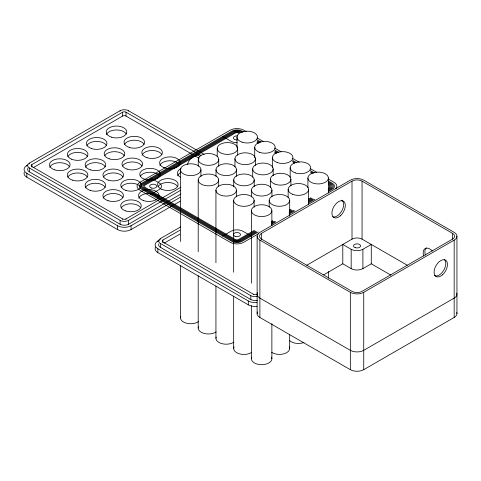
<?xml version="1.0" encoding="UTF-8"?>
<svg xmlns="http://www.w3.org/2000/svg" width="481" height="481" viewBox="0 0 481 481"><rect width="100%" height="100%" fill="white"/><g stroke="black" fill="none" stroke-linecap="round" stroke-linejoin="round"><path stroke-width="0.72" d="M257.119 313.594L257.119 236.237M456.95 236.237L456.95 313.594M180.832 194.053L128.517 224.254A5.94 3.433 0 0 1 120.118 224.254L29.353 171.855L29.353 167.977A5.94 3.433 0 0 1 29.353 163.125L120.118 110.726A5.94 3.433 0 0 1 128.517 110.726L204.148 154.389M180.387 201.1L131.042 229.593A9.506 5.489 0 0 1 117.592 229.593L26.834 177.194L26.834 173.31A9.506 5.489 0 0 1 26.834 165.548L27.97 164.893M31.878 167.003L31.878 164.58L122.637 112.181A2.375 1.371 0 0 1 125.998 112.181L200.998 155.483M33.135 167.731L122.637 116.059A2.375 1.371 0 0 1 125.998 116.059L199.11 158.273M150.697 194.462L159.073 189.628A8.291 4.786 0 0 0 159.073 182.864L150.697 178.024M31.878 164.58A2.375 1.371 0 0 0 31.878 166.522L122.637 218.921A2.375 1.371 0 0 0 125.998 218.921L180.832 187.259M29.353 167.977L120.118 220.376A5.94 3.433 0 0 0 128.517 220.376L180.832 190.175M26.834 173.31L117.592 225.715A9.506 5.489 0 0 0 131.042 225.715L180.387 197.222M257.359 300.24A5.922 3.421 0 0 1 250.817 299.519L160.377 247.3L160.377 243.434A5.922 3.421 0 0 1 160.377 238.6L180.477 226.996M256.95 306.325A9.476 5.471 0 0 1 248.304 304.834L157.864 252.621L157.864 248.755A9.476 5.471 0 0 1 157.864 241.017L159.56 240.037M162.891 242.707L162.891 240.049L179.846 230.261M164.147 243.194L179.846 234.127M222.715 236.045L231.09 231.211A8.291 4.786 0 0 1 242.815 231.211L251.184 236.045M254.245 230.411L238.624 239.43A2.369 1.365 0 0 1 235.275 239.43L144.835 187.211A2.369 1.365 0 0 1 144.835 185.281L235.275 133.063A2.369 1.365 0 0 1 238.624 133.063M289.376 210.125L290.68 209.373M308.249 199.236L310.846 197.733M255.08 230.898L239.466 239.911A3.553 2.05 0 0 1 234.439 239.911L143.999 187.698A3.553 2.05 0 0 1 143.999 184.794L234.439 132.582A3.553 2.05 0 0 1 239.466 132.582M271.344 221.507L272.649 220.755M289.562 210.985L291.516 209.86M308.435 200.09L311.688 198.214M328.601 188.45L329.906 187.698A3.553 2.05 0 0 0 329.906 184.794L328.601 184.043M255.916 231.379L240.302 240.398A4.738 2.736 0 0 1 233.604 240.398L143.158 188.179A4.738 2.736 0 0 1 143.158 184.313L233.604 132.095A4.738 2.736 0 0 1 240.302 132.095M271.531 222.366L273.485 221.236M289.099 212.223L292.352 210.341M308.622 200.95L312.524 198.695M328.138 189.682L330.742 188.179A4.738 2.736 0 0 0 330.742 184.313L328.138 182.81M256.752 231.866L241.137 240.879A5.922 3.421 0 0 1 232.762 240.879L142.322 188.66A5.922 3.421 0 0 1 142.322 183.826L232.762 131.614A5.922 3.421 0 0 1 241.137 131.614L242.442 132.365M271.717 223.226L274.97 221.344M289.285 213.083L293.843 210.45M308.808 201.81L313.359 199.182M328.325 190.542L331.577 188.66A5.922 3.421 0 0 0 331.577 183.826L328.325 181.95M258.261 231.962L241.973 241.36A7.107 4.101 0 0 1 231.926 241.36L141.486 189.147A7.107 4.101 0 0 1 141.486 183.345L231.926 131.127A7.107 4.101 0 0 1 241.973 131.127L243.278 131.878M271.254 224.459L275.811 221.831M289.123 214.141L294.913 210.798M308.345 203.048L314.851 199.29M328.511 191.402L332.419 189.147A7.107 4.101 0 0 0 332.419 183.345L328.511 181.09M258.507 233.754L243.651 242.328A9.476 5.471 0 0 1 230.249 242.328L139.809 190.115A9.476 5.471 0 0 1 139.809 182.377L230.249 130.165A9.476 5.471 0 0 1 243.651 130.165L246.236 131.656M261.568 233.333L352.008 181.121A7.107 4.101 0 0 1 362.061 181.121L452.501 233.333A7.107 4.101 0 0 1 452.501 239.135L362.061 291.354A7.107 4.101 0 0 1 352.008 291.354L261.568 239.135A7.107 4.101 0 0 1 261.568 233.333L261.568 239.863M306.788 265.247L352.008 239.135A7.107 4.101 0 0 1 362.061 239.135L407.281 265.247M323.671 274.837L342.797 263.792L342.797 244.456L351.172 249.29A8.291 4.786 0 0 0 362.896 249.29L371.272 244.456L371.272 263.792L390.963 275.162M342.797 263.792L351.172 268.632A8.291 4.786 0 0 0 362.896 268.632L371.272 263.792M259.89 240.103L350.336 292.322A9.476 5.471 0 0 0 363.732 292.322L454.172 240.103A9.476 5.471 0 0 0 454.172 232.365L363.732 180.153A9.476 5.471 0 0 0 350.336 180.153L259.89 232.365A9.476 5.471 0 0 0 259.89 240.103L259.89 317.46L350.336 369.679A9.476 5.471 0 0 0 363.732 369.679L454.172 317.46A9.476 5.471 0 0 0 456.752 312.476M257.215 137.993L263.678 141.727M274.657 148.064L281.12 151.792M292.749 158.508L299.206 162.235M310.191 168.578L316.648 172.306M328.276 179.022L334.091 182.377A9.476 5.471 0 0 1 335.768 188.805M256.938 139.767L260.846 142.021M274.982 150.18L278.836 152.411M292.725 160.432L296.843 162.806M310.293 170.575L314.201 172.829M257.407 141.005L260.005 142.508M274.97 151.148L277.573 152.651M292.538 161.291L295.142 162.794M310.756 171.807L313.359 173.31M257.221 141.865L259.169 142.989M274.783 152.008L276.737 153.132M293.001 162.524L294.306 163.275M310.57 172.667L311.874 173.419M257.028 142.725L258.333 143.47M274.597 152.862L275.902 153.613M222.715 136.448L231.09 141.282A8.291 4.786 0 0 0 237.259 142.683M256.68 294.685L256.68 294.198A2.369 1.365 0 0 1 253.331 294.198L162.891 241.985A2.369 1.365 0 0 1 162.891 240.049M160.377 243.434L250.817 295.653A5.922 3.421 0 0 0 257.359 296.368M157.864 248.755L248.304 300.968A9.476 5.471 0 0 0 256.95 302.453M454.172 240.103L454.172 317.46M452.501 233.333L452.501 239.135M363.732 292.322L363.732 369.679M362.896 249.29L362.896 268.632M362.061 181.121L362.061 239.135M352.008 181.121L352.008 239.135M351.172 249.29L351.172 268.632M350.336 292.322L350.336 369.679M328.391 178.024A10.239 5.91 0 0 1 313.035 183.147A10.239 5.91 0 0 1 313.035 172.907A10.239 5.91 0 0 1 328.391 178.024L328.391 192.989M328.391 271.537L328.391 278.271M308.628 189.436L308.628 204.401M307.918 178.024L307.918 187.752M290.897 179.197L290.897 185.931M290.181 167.785L290.181 177.513M289.676 200.379A10.239 5.91 0 0 1 274.314 205.501A10.239 5.91 0 0 1 274.314 195.262A10.239 5.91 0 0 1 289.676 200.379L289.676 216.089M289.676 334.289L289.676 348.503M288.149 189.436L288.149 197.667M273.16 168.963A10.239 5.91 0 0 1 257.804 174.08A10.239 5.91 0 0 1 257.804 163.841A10.239 5.91 0 0 1 273.16 168.963L273.16 175.691M272.45 157.552L272.45 167.274M271.939 190.139A10.239 5.91 0 0 1 256.583 195.262A10.239 5.91 0 0 1 256.583 185.023A10.239 5.91 0 0 1 271.939 190.139L271.939 196.873M271.873 210.654A10.239 5.91 0 0 1 256.517 215.777A10.239 5.91 0 0 1 256.517 205.537A10.239 5.91 0 0 1 271.873 210.654L271.873 225.619M271.873 323.617L271.873 358.778M270.418 179.197L270.418 187.428M269.198 200.379L269.198 207.113M255.429 158.724A10.239 5.91 0 0 1 240.073 163.841A10.239 5.91 0 0 1 240.073 153.601A10.239 5.91 0 0 1 255.429 158.724L255.429 165.458M254.72 147.312L254.72 157.786M254.208 179.906A10.239 5.91 0 0 1 238.853 185.023A10.239 5.91 0 0 1 238.853 174.783A10.239 5.91 0 0 1 254.208 179.906L254.208 186.634M254.142 200.421A10.239 5.91 0 0 1 238.786 205.537A10.239 5.91 0 0 1 238.786 195.298A10.239 5.91 0 0 1 254.142 200.421L254.142 207.149M253.331 294.198L253.331 294.685M252.687 168.963L252.687 177.188M251.467 190.139L251.467 196.873M251.401 210.654L251.401 283.219M251.401 305.663L251.401 358.778M250.817 295.653L250.817 299.519M248.304 300.968L248.304 304.834M237.698 148.485A10.239 5.91 0 0 1 222.336 153.601A10.239 5.91 0 0 1 222.336 143.368A10.239 5.91 0 0 1 237.698 148.485L237.698 155.219M236.983 137.073L236.983 147.547M236.478 169.667A10.239 5.91 0 0 1 221.116 174.783A10.239 5.91 0 0 1 221.116 164.544A10.239 5.91 0 0 1 236.478 169.667L236.478 176.401M236.411 190.181A10.239 5.91 0 0 1 221.05 195.298A10.239 5.91 0 0 1 221.05 185.059A10.239 5.91 0 0 1 236.411 190.181L236.411 196.915M234.95 158.724L234.95 166.955M233.73 179.906L233.73 186.634M233.664 200.421L233.664 272.234M233.664 296.176L233.664 348.539M218.741 159.427A10.239 5.91 0 0 1 203.385 164.544A10.239 5.91 0 0 1 203.385 154.311A10.239 5.91 0 0 1 218.741 159.427L218.741 166.161M218.675 179.942A10.239 5.91 0 0 1 203.319 185.059A10.239 5.91 0 0 1 203.319 174.825A10.239 5.91 0 0 1 218.675 179.942L218.675 186.676M217.22 148.485L217.22 156.716M215.999 169.667L215.999 176.401M215.933 190.181L215.933 262.746M215.933 285.936L215.933 338.305M200.944 169.703A10.239 5.91 0 0 1 185.588 174.825A10.239 5.91 0 0 1 185.588 164.586A10.239 5.91 0 0 1 200.944 169.703L200.944 176.437M198.268 159.427L198.268 166.161M198.202 179.942L198.202 251.761M198.202 275.697L198.202 328.066M180.465 169.703L180.465 241.522M180.465 265.458L180.465 317.827M160.377 238.6L160.377 239.328M157.864 241.017L157.864 241.745M131.042 225.715L131.042 229.593M128.517 110.726L128.517 111.213M128.517 220.376L128.517 224.254M125.998 112.181L125.998 116.059M125.998 218.921L125.998 219.402M122.637 112.181L122.637 116.059M122.637 218.921L122.637 219.402M120.118 110.726L120.118 111.213M120.118 220.376L120.118 224.254M117.592 225.715L117.592 229.593M29.353 163.125L29.353 163.853M26.834 165.548L26.834 166.035M456.752 293.133A9.476 5.471 0 0 1 454.172 298.124L363.732 350.336A9.476 5.471 0 0 1 350.336 350.336L259.89 298.124A9.476 5.471 0 0 1 257.563 292.592M425.336 255.032A9.476 5.471 60 0 1 426.364 247.901M423.659 256A9.476 5.471 60 0 1 425.15 248.545A9.476 5.471 60 0 1 432.353 250.98M341.678 200.174A9.476 5.471 -60 0 1 341.913 210.69A9.476 5.471 -60 0 1 332.72 216.823M444.306 259.487A9.476 5.471 -60 0 1 443.59 270.52A9.476 5.471 -60 0 1 434.367 275.571M259.89 317.46A9.476 5.471 0 0 1 257.563 311.935M329.07 185.281A2.369 1.365 0 0 1 329.07 187.211M237.458 139.929A3.553 2.05 0 0 1 233.399 137.825A3.553 2.05 0 0 1 237.704 135.895M303.926 342.532A10.239 5.91 0 0 1 289.406 340.392M289.261 346.837A10.239 5.91 0 0 1 284.343 353.691A10.239 5.91 0 0 1 271.699 352.375M198.443 321.699A10.239 5.91 0 0 1 186.123 323.112A10.239 5.91 0 0 1 180.7 316.57M216.173 331.938A10.239 5.91 0 0 1 203.854 333.351A10.239 5.91 0 0 1 198.431 326.809M233.91 342.171A10.239 5.91 0 0 1 221.591 343.59A10.239 5.91 0 0 1 216.167 337.049M251.641 352.411A10.239 5.91 0 0 1 238.997 353.727A10.239 5.91 0 0 1 234.079 346.873M271.458 357.112A10.239 5.91 0 0 1 261.634 364.688A10.239 5.91 0 0 1 251.816 357.112M157.864 252.621A9.476 5.471 0 0 1 155.537 247.096M160.377 247.3A5.922 3.421 0 0 1 158.922 243.849M187.464 164.556A9.476 5.471 -60 0 1 193.506 156.042A9.476 5.471 -60 0 1 199.837 156.902M26.834 177.194A9.506 5.489 0 0 1 24.254 172.186M29.353 171.855A5.94 3.433 0 0 1 28.102 168.067M121.182 207.912A10.275 5.934 0 0 1 130.97 203.776A10.275 5.934 0 0 1 140.759 207.912M103.12 198.22A10.275 5.934 0 0 1 112.65 193.512A10.275 5.934 0 0 1 122.968 197.637M85.323 187.945A10.275 5.934 0 0 1 94.859 183.237A10.275 5.934 0 0 1 105.171 187.362M67.797 177.086A10.275 5.934 0 0 1 77.585 172.956A10.275 5.934 0 0 1 87.374 177.086M49.735 167.4A10.275 5.934 0 0 1 59.265 162.692A10.275 5.934 0 0 1 69.583 166.817M67.863 156.499A10.275 5.934 0 0 1 77.651 152.369A10.275 5.934 0 0 1 87.44 156.499M85.39 167.358A10.275 5.934 0 0 1 94.925 162.65A10.275 5.934 0 0 1 105.237 166.775M103.451 177.05A10.275 5.934 0 0 1 113.239 172.919A10.275 5.934 0 0 1 123.034 177.05M121.248 187.325A10.275 5.934 0 0 1 131.036 183.189A10.275 5.934 0 0 1 140.825 187.325M138.775 198.184A10.275 5.934 0 0 1 148.833 193.464A10.275 5.934 0 0 1 158.886 198.184M158.063 186.616A10.275 5.934 0 0 1 167.851 182.485A10.275 5.934 0 0 1 177.639 186.616M140.266 176.341A10.275 5.934 0 0 1 150.054 172.21A10.275 5.934 0 0 1 159.848 176.341M122.469 166.071A10.275 5.934 0 0 1 132.263 161.935A10.275 5.934 0 0 1 142.051 166.071M104.678 155.796A10.275 5.934 0 0 1 114.466 151.665A10.275 5.934 0 0 1 124.254 155.796M86.881 145.521A10.275 5.934 0 0 1 96.669 141.39A10.275 5.934 0 0 1 106.463 145.521M106.451 134.656A10.275 5.934 0 0 1 115.981 129.942A10.275 5.934 0 0 1 126.299 134.067M124.513 144.342A10.275 5.934 0 0 1 134.301 140.211A10.275 5.934 0 0 1 144.09 144.342M142.039 155.201A10.275 5.934 0 0 1 151.575 150.493A10.275 5.934 0 0 1 161.887 154.617M159.836 165.476A10.275 5.934 0 0 1 169.366 160.768A10.275 5.934 0 0 1 179.684 164.893M177.633 175.751A10.275 5.934 0 0 1 180.423 172.769M180.423 177.279A10.275 5.934 0 0 1 181.103 168.53M442.514 274.801A9.476 5.471 -60 0 0 445.52 260.125A9.476 5.471 -60 0 0 434.307 270.063A9.476 5.471 -60 0 0 442.514 274.801M340.35 215.819A9.476 5.471 -60 0 0 343.35 201.142A9.476 5.471 -60 0 0 332.143 211.081A9.476 5.471 -60 0 0 340.35 215.819M355.255 247.685A3.553 2.05 0 0 0 360.588 245.905A3.553 2.05 0 0 0 355.255 244.132A3.553 2.05 0 0 0 355.255 247.685M235.173 236.369A3.553 2.05 0 0 0 240.506 234.596A3.553 2.05 0 0 0 235.173 232.816A3.553 2.05 0 0 0 235.173 236.369M151.431 188.023A3.553 2.05 0 0 0 156.764 186.243A3.553 2.05 0 0 0 151.431 184.47A3.553 2.05 0 0 0 151.431 188.023M295.304 172.907A10.239 5.91 0 0 0 310.66 167.785A10.239 5.91 0 0 0 295.304 162.668A10.239 5.91 0 0 0 295.304 172.907M277.567 162.668A10.239 5.91 0 0 0 292.929 157.552A10.239 5.91 0 0 0 277.567 152.429A10.239 5.91 0 0 0 277.567 162.668M259.836 152.429A10.239 5.91 0 0 0 275.192 147.312A10.239 5.91 0 0 0 259.836 142.19A10.239 5.91 0 0 0 259.836 152.429M242.105 142.196A10.239 5.91 0 0 0 257.461 137.073A10.239 5.91 0 0 0 242.105 131.956A10.239 5.91 0 0 0 242.105 142.196M274.916 184.097A10.239 5.91 0 0 0 290.867 179.623A10.239 5.91 0 0 0 276.184 173.881A10.239 5.91 0 0 0 274.916 184.097M292.652 194.33A10.239 5.91 0 0 0 308.604 189.857A10.239 5.91 0 0 0 293.915 184.121A10.239 5.91 0 0 0 292.652 194.33M125.836 210.967A10.275 5.934 0 0 0 141.246 205.826A10.275 5.934 0 0 0 125.836 200.691A10.275 5.934 0 0 0 125.836 210.967M108.039 200.691A10.275 5.934 0 0 0 123.449 195.557A10.275 5.934 0 0 0 108.039 190.416A10.275 5.934 0 0 0 108.039 200.691M90.242 190.416A10.275 5.934 0 0 0 105.652 185.281A10.275 5.934 0 0 0 90.242 180.141A10.275 5.934 0 0 0 90.242 190.416M72.451 180.141A10.275 5.934 0 0 0 87.861 175.006A10.275 5.934 0 0 0 72.451 169.871A10.275 5.934 0 0 0 72.451 180.141M54.654 169.871A10.275 5.934 0 0 0 70.064 164.73A10.275 5.934 0 0 0 54.654 159.596A10.275 5.934 0 0 0 54.654 169.871M71.621 159.223A10.275 5.934 0 0 0 87.873 155.032A10.275 5.934 0 0 0 73.461 149.002A10.275 5.934 0 0 0 71.621 159.223M90.308 169.829A10.275 5.934 0 0 0 105.724 164.694A10.275 5.934 0 0 0 90.308 159.554A10.275 5.934 0 0 0 90.308 169.829M108.105 180.104A10.275 5.934 0 0 0 123.515 174.97A10.275 5.934 0 0 0 108.105 169.829A10.275 5.934 0 0 0 108.105 180.104M125.902 190.38A10.275 5.934 0 0 0 141.312 185.239A10.275 5.934 0 0 0 125.902 180.104A10.275 5.934 0 0 0 125.902 190.38M143.693 200.655A10.275 5.934 0 0 0 159.109 195.514A10.275 5.934 0 0 0 143.693 190.38A10.275 5.934 0 0 0 143.693 200.655M161.82 189.34A10.275 5.934 0 0 0 178.072 185.149A10.275 5.934 0 0 0 163.66 179.118A10.275 5.934 0 0 0 161.82 189.34M144.029 179.064A10.275 5.934 0 0 0 160.275 174.874A10.275 5.934 0 0 0 145.863 168.843A10.275 5.934 0 0 0 144.029 179.064M127.122 169.126A10.275 5.934 0 0 0 142.538 163.985A10.275 5.934 0 0 0 127.122 158.85A10.275 5.934 0 0 0 127.122 169.126M109.331 158.85A10.275 5.934 0 0 0 124.741 153.716A10.275 5.934 0 0 0 109.331 148.575A10.275 5.934 0 0 0 109.331 158.85M91.534 148.575A10.275 5.934 0 0 0 106.944 143.44A10.275 5.934 0 0 0 91.534 138.3A10.275 5.934 0 0 0 91.534 148.575M111.37 137.127A10.275 5.934 0 0 0 126.78 131.986A10.275 5.934 0 0 0 111.37 126.852A10.275 5.934 0 0 0 111.37 137.127M129.167 147.396A10.275 5.934 0 0 0 144.577 142.262A10.275 5.934 0 0 0 129.167 137.121A10.275 5.934 0 0 0 129.167 147.396M146.958 157.672A10.275 5.934 0 0 0 162.374 152.537A10.275 5.934 0 0 0 146.958 147.396A10.275 5.934 0 0 0 146.958 157.672M163.865 167.61A10.275 5.934 0 0 0 180.11 163.42A10.275 5.934 0 0 0 165.698 157.395A10.275 5.934 0 0 0 163.865 167.61"/></g></svg>
